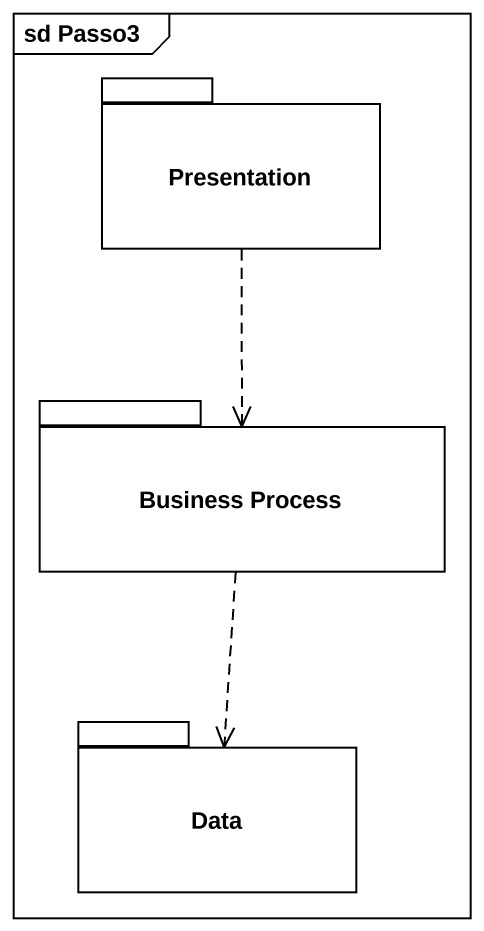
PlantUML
@startuml
mainframe sd Passo3
package Presentation {
}
package "Business Process" as Business_Process {
}
package Data {
}
Presentation ..> Business_Process
Business_Process ..> Data
@enduml
